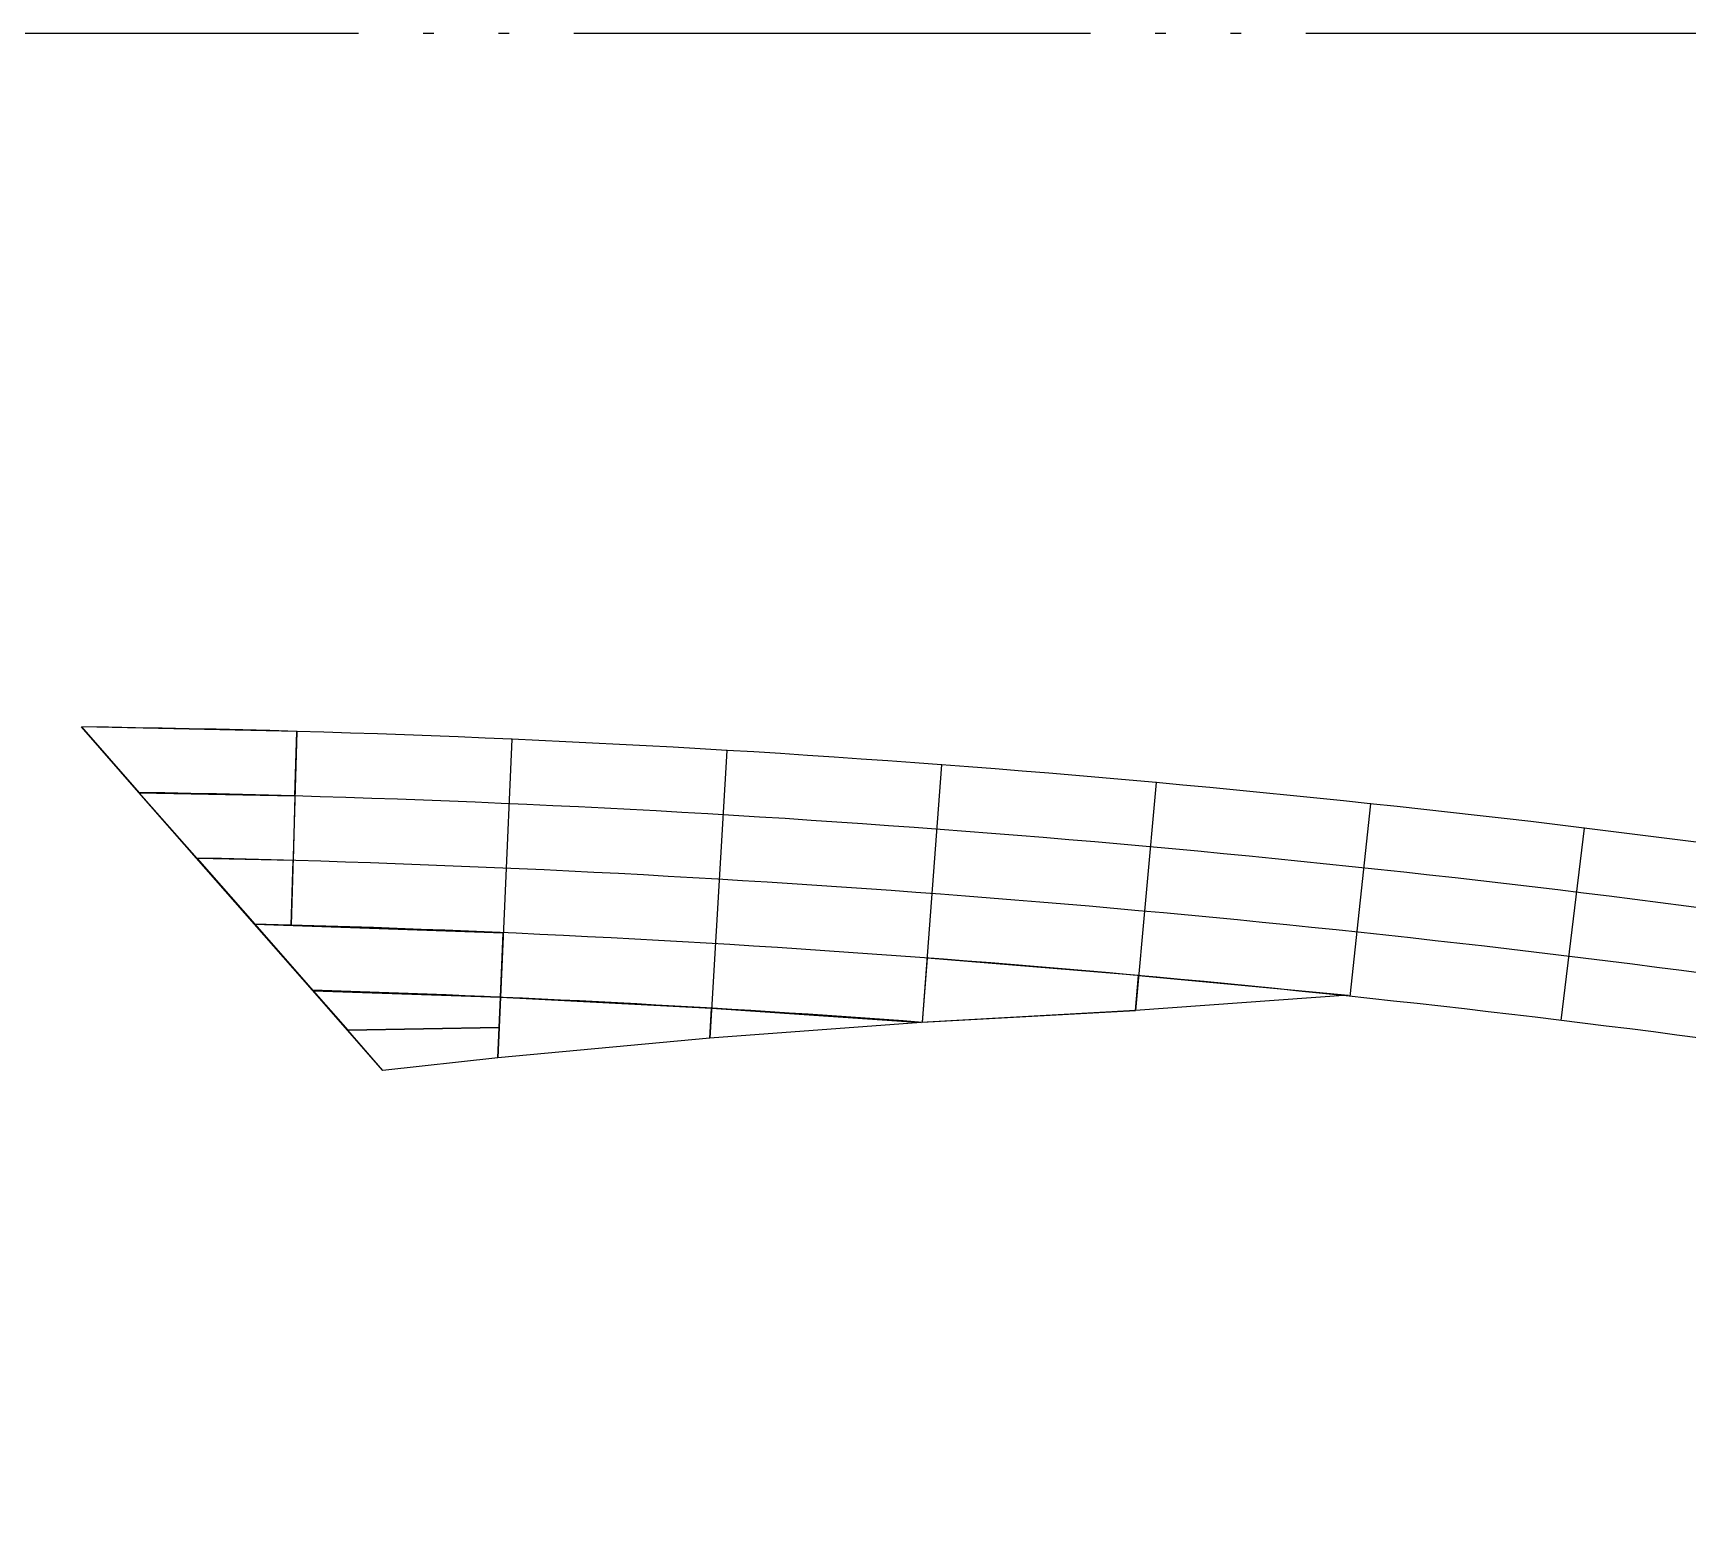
# Model space of a CAD drawing. Extents: x 1254079 to 1500931, y -102737 to 142253.
# Drawn here: x 1330956 to 1407834, y 73650 to 142253 of the extents above; entities that cross this region are included whole.
import ezdxf

# ---------------------------------------------------------------- set-up
doc = ezdxf.new("R2010")
doc.units = 0
doc.header["$LTSCALE"] = 1000
doc.header["$MEASUREMENT"] = 0
doc.linetypes.add('ACAD_ISO05W100', pattern=[34, 24, -3, 0.5, -3, 0.5, -3])
for name, color, linetype in [('14#槽钢', 3, 'Continuous'), ('A-P-STAIR', 4, 'Continuous'), ('钢架', 90, 'Continuous')]:
    doc.layers.add(name, color=color, linetype=linetype)

msp = doc.modelspace()

# ---------------------------------------------------------------- linework, layer by layer
at = {"layer": '14#槽钢', "linetype": 'ACAD_ISO05W100'}
msp.add_lwpolyline([(1254079.4, 142253), (1500930.8, 142253), (1500930.8, -102736.6), (1254079.4, -102736.6)], close=True, dxfattribs=at)
at = {"layer": '14#槽钢'}
msp.add_lwpolyline([(1352545.8, 94648.2), (1347208.1, 94068.4), (1343944.3, 97787.7), (1341244, 100864.8), (1338554.5, 103929.7), (1335875.6, 106982.5), (1333206.9, 110023.6)], dxfattribs=at)
at = {"layer": 'A-P-STAIR'}
for points in [[(1412933.8, 104036.5, 0.0309017), (1333206.9, 110023.6, 0.2589379)], [(1412524.9, 101064.5, 0.02985), (1335875.6, 106982.5, 0.02985)], [(1412116, 98092.5, 0.0287845), (1338554.5, 103929.7, 0.0287845)], [(1411707, 95120.5, 0.0277047), (1341244, 100864.8, 0.0277047)], [(1372264.3, 96295.6, 0.0111587), (1343944.3, 97787.7)]]:
    msp.add_lwpolyline(points, format="xyb", dxfattribs=at)
for points in [[(1333206.9, 110023.6), (1333206.9, 110023.6)], [(1343204.9, 109814.7), (1342947.4, 100818.1)], [(1353198.5, 109451.3), (1352545.8, 94648.2)], [(1363185.3, 108933.7), (1362389.1, 95569.5)], [(1373162.9, 108261.9), (1372264.3, 96295.6)], [(1383128.9, 107436), (1382168.7, 96843.6)], [(1393081, 106456.4), (1392130.2, 97506.7)], [(1403016.8, 105323.1), (1401927.8, 96389.2)], [(1382168.7, 96843.6), (1372220.6, 96298.9), (1362389.1, 95569.5), (1352545.8, 94648.2)]]:
    msp.add_lwpolyline(points, dxfattribs=at)
for p in [(1343204.9, 109814.7), (1353198.5, 109451.3), (1363185.3, 108933.7), (1373162.9, 108261.9), (1383128.9, 107436), (1393081, 106456.4), (1403016.8, 105323.1)]:
    msp.add_point(p, dxfattribs=at)
at = {"layer": '钢架'}
for points in [[(1343204.9, 109814.7), (1333206.9, 110023.6)], [(1338571.6, 103910.2), (1341254, 100853.5), (1342947.4, 100818.1)], [(1341254, 100853.5), (1352802.1, 100460.1)], [(1352607.9, 96055.5), (1345576.2, 95928)]]:
    msp.add_lwpolyline(points, dxfattribs=at)
for points in [[(1343119.1, 106815.8), (1343204.9, 109814.7), (1333206.9, 110023.6), (1335889.3, 106966.9)], [(1343119.1, 106815.8), (1343033.2, 103816.9), (1338571.6, 103910.2), (1335889.3, 106966.9)], [(1338571.6, 103910.2), (1341254, 100853.5), (1342947.4, 100818.1), (1343033.2, 103816.9)], [(1341254, 100853.5), (1343969.3, 97759.2), (1352669.9, 97462.8), (1352802.1, 100460.1)], [(1372488.9, 99287.2), (1372264.7, 96301.3), (1382168.7, 96843.6), (1382316.4, 98472.8)], [(1382316.4, 98472.8), (1392044.6, 97557.8), (1382168.7, 96843.6)], [(1352669.9, 97462.8), (1343969.3, 97759.2), (1345576.2, 95928), (1352607.9, 96055.5)], [(1352669.9, 97462.8), (1362471.6, 96954.9), (1362389.1, 95569.5), (1352545.8, 94648.2)], [(1362471.6, 96954.9), (1372220.6, 96298.9), (1362389.1, 95569.5)], [(1345576.2, 95928), (1352607.9, 96055.5), (1352545.8, 94648.2), (1347208.1, 94068.4)]]:
    msp.add_lwpolyline(points, close=True, dxfattribs=at)

doc.saveas('drawing.dxf')
